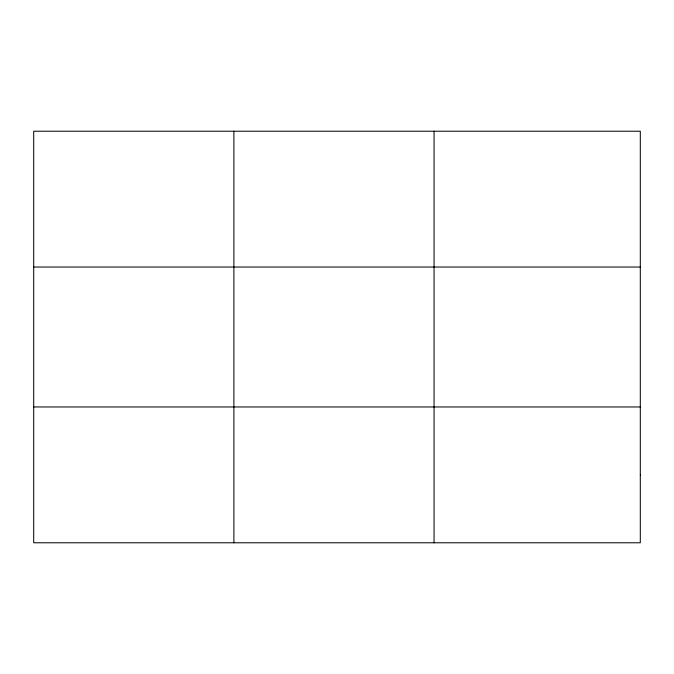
<?xml version="1.0" encoding="UTF-8"?>
<svg xmlns="http://www.w3.org/2000/svg" width="674" height="674" viewBox="0 0 674 674"><rect width="100%" height="100%" fill="white"/><g stroke="black" fill="none" stroke-linecap="round" stroke-linejoin="round"><path stroke-width="1.01" d="M233.878 542.781L233.878 131.219M434.056 542.781L434.056 131.219M33.7 267.039L640.3 267.039M33.7 406.961L640.3 406.961M640.3 474.875L640.3 542.781L33.7 542.781L33.7 131.219L640.3 131.219L640.3 474.875"/></g></svg>
